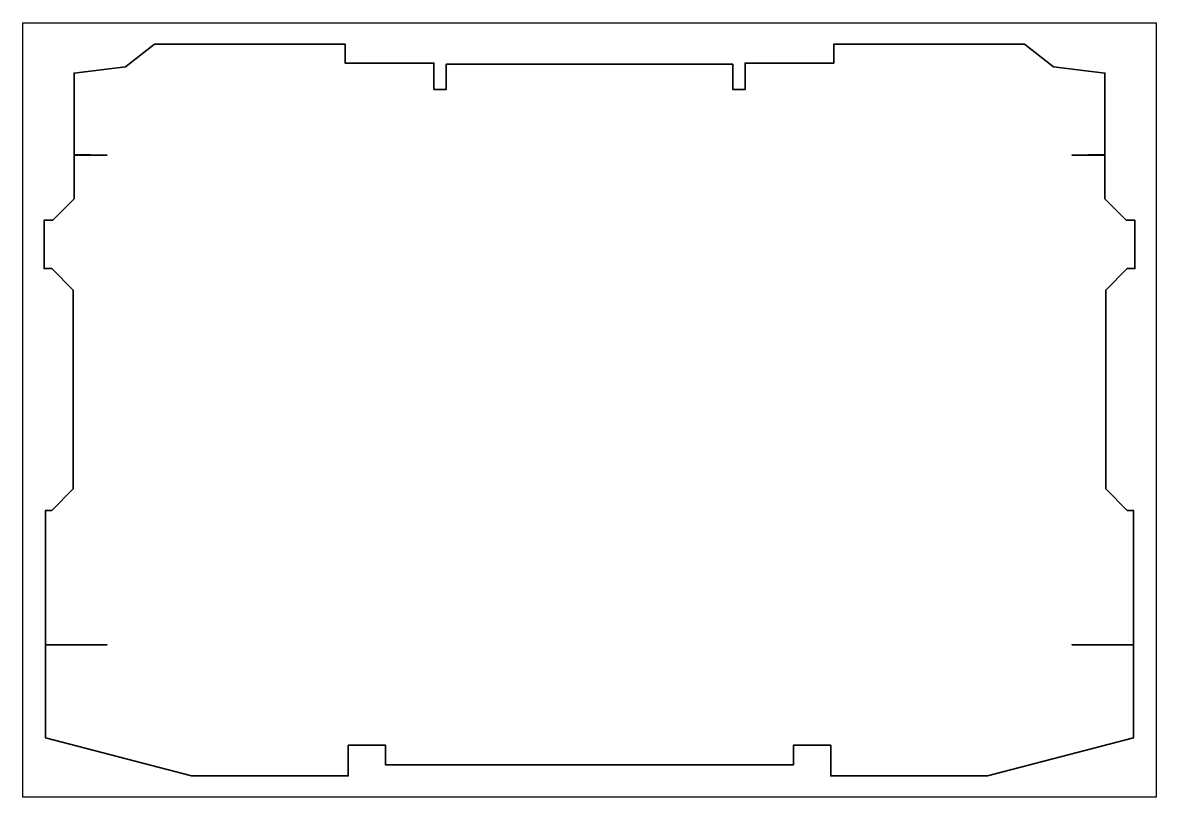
# Model space of a CAD drawing. Header units: millimetres. Extents: x -159 to 369, y -32 to 329.
import ezdxf

# ---------------------------------------------------------------- set-up
doc = ezdxf.new("R2010")
doc.units = ezdxf.units.MM
doc.header["$MEASUREMENT"] = 0
doc.layers.get('0').update_dxf_attribs({"lineweight": 0})
doc.layers.add('Safety', color=7, linetype='Continuous', lineweight=0)

msp = doc.modelspace()

# ---------------------------------------------------------------- linework, layer by layer
at = {"color": 18, "lineweight": 35, "true_color": 0x000000}
msp.add_lwpolyline([(-148.04, -4.02), (-80.08, -21.69), (-7.06, -21.69), (-7.06, -7.4), (-7.06, -7.4), (10.32, -7.4), (10.32, -16.58), (200.29, -16.58), (200.29, -7.4), (217.67, -7.4), (217.67, -7.4), (217.67, -21.69), (290.69, -21.69), (358.65, -4.02), (358.65, 39.31), (330.06, 39.39), (358.65, 39.46), (358.65, 101.91), (355.76, 101.91), (345.76, 111.91), (345.76, 204.56), (355.76, 214.56), (359.32, 214.56), (359.32, 237.09), (355.34, 237.09), (345.34, 247.09), (345.34, 267.2), (330.06, 267.41), (345.34, 267.62), (345.34, 305.62), (321.46, 308.54), (307.98, 319.08), (219.14, 319.08), (219.14, 310.25), (177.76, 310.25), (177.76, 298.01), (172.06, 298.01), (172.06, 309.7), (38.55, 309.7), (38.55, 298.01), (32.85, 298.01), (32.85, 310.25), (-8.53, 310.25), (-8.53, 319.08), (-97.37, 319.08), (-110.85, 308.54), (-134.73, 305.62), (-134.73, 267.62), (-119.46, 267.41), (-134.73, 267.2), (-134.73, 247.09), (-144.73, 237.09), (-148.71, 237.09), (-148.71, 214.56), (-145.15, 214.56), (-135.15, 204.56), (-135.15, 111.91), (-145.15, 101.91), (-148.04, 101.91), (-148.04, 39.46), (-119.46, 39.39), (-148.04, 39.31)], close=True, dxfattribs=at)
at = {"layer": 'Safety', "color": 18, "lineweight": 25, "true_color": 0x000000}
msp.add_lwpolyline([(369.32, -31.69), (-158.71, -31.69), (-158.71, 329.08), (369.32, 329.08)], close=True, dxfattribs=at)

doc.saveas('drawing.dxf')
